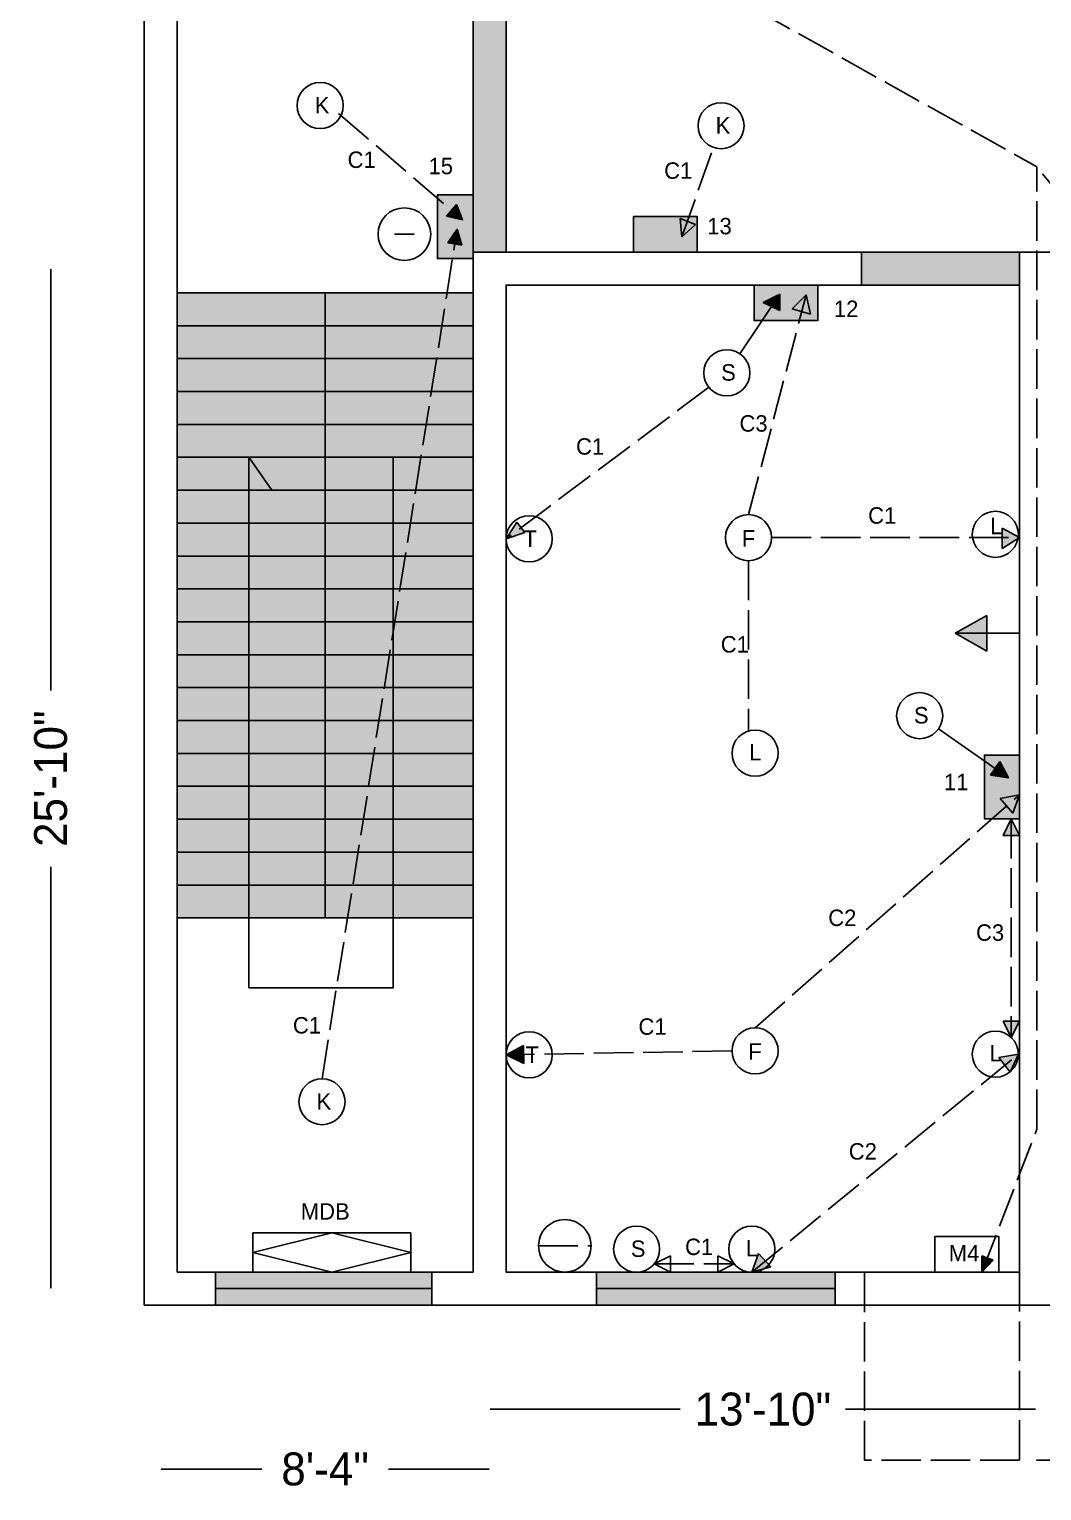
# Model space of a CAD drawing. Header units: feet. Extents: x -107 to 500, y -350 to 504.
# Drawn here: x -98.7 to 208.9, y -350.2 to 94 of the extents above; entities that cross this region are included whole.
import ezdxf

# ---------------------------------------------------------------- set-up
doc = ezdxf.new("R2010")
doc.units = ezdxf.units.FT
doc.header["$MEASUREMENT"] = 0
doc.linetypes.add('ACAD_ISO02W100', pattern=[15, 12, -3])
doc.dimstyles.get("Standard").update_dxf_attribs({"dimtxt": 0.18, "dimasz": 0.18, "dimexe": 0.18, "dimexo": 0.0625, "dimgap": 0.09, "dimtad": 0, "dimtih": 1, "dimtoh": 1, "dimdec": 4, "dimzin": 0, "dimdsep": 46, "dimtxsty": 'Standard', "dimcen": 0.09, "dimadec": 0, "dimazin": 0, "dimtfac": 1, "dimtdec": 4, "dimtofl": 0, "dimtmove": 0, "dimatfit": 3, "dimfxl": 1, "dimtolj": 1, "dimtzin": 0, "dimarcsym": 0})

# ---------------------------------------------------------------- blocks, each defined once
blk = doc.blocks.new('*D32')
at = {"color": 0, "lineweight": -2}
for p, q in [((207.34, -340.95), (220.41, -340.95)), ((276.98, -340.95), (263.92, -340.95))]:
    blk.add_line(p, q, dxfattribs=at)
at = {"color": 0}
for points in [[(207.34, -340.92), (207.34, -340.98), (207.16, -340.95)], [(276.98, -340.92), (276.98, -340.98), (277.16, -340.95)]]:
    blk.add_solid(points, dxfattribs=at)
at = {"layer": 'Defpoints', "color": 0}
for p in [(207.16, -288.8), (277.16, -288.8), (207.16, -340.95)]:
    blk.add_point(p, dxfattribs=at)
at = {"color": 0, "insert": (242.16, -340.95), "char_height": 10, "attachment_point": 5}
blk.add_mtext('\\A1;5\'-10"', dxfattribs=at)
blk = doc.blocks.new('*D33')
at = {"color": 0, "lineweight": -2}
for p, q in [((41.34, -325.48), (99.07, -325.48)), ((206.98, -325.48), (149.25, -325.48))]:
    blk.add_line(p, q, dxfattribs=at)
at = {"color": 0}
for points in [[(41.34, -325.45), (41.34, -325.51), (41.16, -325.48)], [(206.98, -325.45), (206.98, -325.51), (207.16, -325.48)]]:
    blk.add_solid(points, dxfattribs=at)
at = {"layer": 'Defpoints', "color": 0}
for p in [(41.16, -288.8), (207.16, -288.8), (207.16, -325.48)]:
    blk.add_point(p, dxfattribs=at)
at = {"color": 0, "insert": (124.16, -325.48), "char_height": 10, "attachment_point": 5}
blk.add_mtext('\\A1;13\'-10"', dxfattribs=at)
blk = doc.blocks.new('*D34')
at = {"color": 0, "lineweight": -2}
for p, q in [((-58.66, -343.68), (-28.09, -343.68)), ((40.98, -343.68), (10.42, -343.68))]:
    blk.add_line(p, q, dxfattribs=at)
at = {"color": 0}
for points in [[(-58.66, -343.65), (-58.66, -343.71), (-58.84, -343.68)], [(40.98, -343.65), (40.98, -343.71), (41.16, -343.68)]]:
    blk.add_solid(points, dxfattribs=at)
at = {"layer": 'Defpoints', "color": 0}
for p in [(-58.84, -288.8), (41.16, -288.8), (41.16, -343.68)]:
    blk.add_point(p, dxfattribs=at)
at = {"color": 0, "insert": (-8.84, -343.68), "char_height": 10, "attachment_point": 5}
blk.add_mtext('\\A1;8\'-4"', dxfattribs=at)
blk = doc.blocks.new('*D35')
at = {"color": 0, "lineweight": -2}
for p, q in [((-92.18, 21.02), (-92.18, -107.04)), ((-92.18, -288.62), (-92.18, -160.55))]:
    blk.add_line(p, q, dxfattribs=at)
at = {"color": 0}
for points in [[(-92.21, 21.02), (-92.15, 21.02), (-92.18, 21.2)], [(-92.21, -288.62), (-92.15, -288.62), (-92.18, -288.8)]]:
    blk.add_solid(points, dxfattribs=at)
at = {"layer": 'Defpoints', "color": 0}
for p in [(41.16, 21.2), (-92.18, -288.8), (41.16, -288.8)]:
    blk.add_point(p, dxfattribs=at)
at = {"color": 0, "insert": (-92.18, -133.8), "char_height": 10, "attachment_point": 5, "rotation": 90}
blk.add_mtext('\\A1;25\'-10"', dxfattribs=at)

msp = doc.modelspace()

# ---------------------------------------------------------------- hatches: boundary and pattern name
at = {"linetype": 'ACAD_ISO02W100'}
h = msp.add_hatch(color=70, dxfattribs=at)
h.paths.add_polyline_path([(77.32709, 464.20329), (77.32709, 469.20329), (48.28656, 469.20329), (48.28656, 464.20329)])
h.paths.add_polyline_path([(77.32709, 459.20329), (77.32709, 464.20329), (48.28656, 464.20329), (48.28656, 459.20329)])
h.paths.add_polyline_path([(207.43072, 464.20329), (207.43072, 469.20329), (135.47323, 469.20329), (135.47323, 464.20329)])
h.paths.add_polyline_path([(135.47323, 464.20329), (135.47323, 459.20329), (159.53886, 459.20329, -0.00760481), (159.75178, 459.20329), (184.9185, 459.20329, -0.137077422), (188.68588, 459.20329), (207.43072, 459.20329), (207.43072, 464.20329)])
h.paths.add_polyline_path([(372.28764, 464.20329), (372.28764, 469.20329), (318.16192, 469.20329), (318.16192, 464.20329)])
h.paths.add_polyline_path([(318.16192, 464.20329), (318.16192, 459.20329), (368.31981, 459.20329, -0.089970811), (371.17576, 459.20329), (372.28764, 459.20329), (372.28764, 464.20329)])
h.paths.add_polyline_path([(426.16192, -133.25569), (431.16192, -133.25569), (431.16192, -43.79671), (426.16192, -43.79671)])
h.paths.add_polyline_path([(436.16192, -43.79671), (431.16192, -43.79671), (431.16192, -133.25569), (436.16192, -133.25569)])
h.paths.add_polyline_path([(426.16192, 72.20329), (431.16192, 72.20329), (431.16192, 168.20329), (426.16192, 168.20329)])
h.paths.add_polyline_path([(436.16192, 168.20329), (431.16192, 168.20329), (431.16192, 72.20329), (436.16192, 72.20329)])
h.paths.add_polyline_path([(401.85983, -288.79671), (401.85983, -283.79671), (359.8824, -283.79671, -0.000193978), (359.87696, -283.79671), (334.83154, -283.79671), (334.83154, -288.79671)])
h.paths.add_polyline_path([(401.85983, -293.79671), (401.85983, -288.79671), (334.83154, -288.79671), (334.83154, -293.79671)])
h.paths.add_polyline_path([(146.16091, -288.79671), (146.16091, -283.79671), (120.80603, -283.79671, -0.000273873), (120.79836, -283.79671), (73.5772, -283.79671), (73.5772, -288.79671)])
h.paths.add_polyline_path([(73.5772, -288.79671), (73.5772, -293.79671), (146.16091, -293.79671), (146.16091, -288.79671)])
h.paths.add_polyline_path([(23.61951, -288.79671), (23.61951, -283.79671), (-42.17471, -283.79671), (-42.17471, -288.79671)])
h.paths.add_polyline_path([(-42.17471, -288.79671), (-42.17471, -293.79671), (23.61951, -293.79671), (23.61951, -288.79671)])
h = msp.add_hatch(color=104)
h.paths.add_polyline_path([(36.16192, 26.20329), (46.16192, 26.20329), (46.16192, 132.20329), (36.16192, 132.20329)])
h.paths.add_polyline_path([(202.16192, 16.20329), (202.16192, 26.20329), (154.16192, 26.20329), (154.16192, 16.20329)])
h.paths.add_polyline_path([(46.16192, 224.20329), (46.16192, 214.20329), (82.16192, 214.20329), (82.16192, 224.20329)])
h.paths.add_polyline_path([(118.16192, 224.20329), (128.16192, 224.20329), (128.16192, 284.20329), (118.16192, 284.20329)])
h.paths.add_polyline_path([(248.16192, 274.20329), (248.16192, 284.20329), (184.01105, 284.20329), (184.01105, 274.20329)])
h.paths.add_polyline_path([(306.16192, 274.20329), (306.16192, 284.20329), (258.16192, 284.20329), (258.16192, 274.20329)])
h.paths.add_polyline_path([(320.16192, 274.20329), (320.16192, 284.20329), (306.16192, 284.20329), (306.16192, 274.20329)])
h.paths.add_polyline_path([(360.16192, 284.20329), (360.16192, 274.20329), (377.743, 274.20329), (377.743, 284.20329)])
h.paths.add_polyline_path([(378.16193, 284.20329), (388.16193, 284.20329), (388.16193, 332.20329), (388.16192, 332.20329), (388.16192, 380.63037), (378.16193, 380.63037)])
h.paths.add_polyline_path([(330.16192, 168.20329), (320.16192, 168.20329), (320.16192, 72.20329), (330.16192, 72.20329)])
h.paths.add_polyline_path([(330.16192, 72.20329), (330.16192, 62.20329), (360.16192, 62.20329), (360.16192, 72.20329)])
h.paths.add_polyline_path([(290.16192, -43.79671), (290.16192, -33.79671), (212.16192, -33.79671), (212.16192, -43.79671)])
h.paths.add_polyline_path([(282.16192, -139.79671), (272.16192, -139.79671), (272.16192, -169.79671), (272.16192, -182.95038), (282.16192, -182.95038), (282.16192, -169.79671)])
at = {"true_color": 0x000000}
h = msp.add_hatch(color=18, dxfattribs=at)
h.paths.add_polyline_path([(192.25413, -84.1907), (182.5645, -89.61137), (192.25413, -89.61137)])
h.paths.add_polyline_path([(192.25413, -89.61137), (182.5645, -89.61137), (192.25413, -95.03205)])
h.paths.add_polyline_path([(310.29159, 245.39137), (300.60196, 239.97069), (310.29159, 239.97069)])
h.paths.add_polyline_path([(310.29159, 239.97069), (300.60196, 239.97069), (310.29159, 234.55002)])
h.paths.add_polyline_path([(137.85156, 311.10026), (137.85156, 305.67959), (147.54119, 305.67959)])
h.paths.add_polyline_path([(147.54119, 305.67959), (137.85156, 305.67959), (137.85156, 300.25891)])
h.paths.add_polyline_path([(399.42251, -53.4718), (394.00183, -53.4718), (399.42251, -63.16144)])
h.paths.add_polyline_path([(404.84318, -53.4718), (399.42251, -53.4718), (399.42251, -63.16144)])
at = {"linetype": 'ACAD_ISO02W100'}
h = msp.add_hatch(color=253, dxfattribs=at)
h.paths.add_polyline_path([(183.54119, 295.04464), (164.16192, 295.04464), (164.16192, 284.20329), (183.54119, 284.20329)])
h.paths.add_polyline_path([(147.54119, 274.20329), (128.16192, 274.20329), (128.16192, 263.3083), (147.54119, 263.3083)])
h.paths.add_polyline_path([(339.54119, 295.04464), (320.16192, 295.04464), (320.16192, 284.20329), (339.54119, 284.20329)])
h.paths.add_polyline_path([(358.92046, 295.04464), (339.54119, 295.04464), (339.54119, 284.20329), (358.92046, 284.20329)])
h.paths.add_polyline_path([(429.05415, 295.04464), (409.67488, 295.04464), (409.67488, 284.20329), (429.05415, 284.20329)])
h.paths.add_polyline_path([(139.00327, 223.20944), (128.16193, 223.20944), (128.16193, 203.83017), (139.00327, 203.83017)])
h.paths.add_polyline_path([(320.16192, 71.33301), (309.33212, 71.33301), (309.33212, 51.95374), (320.16192, 51.95374)])
h.paths.add_polyline_path([(382.52139, 83.04464), (363.14212, 83.04464), (363.14212, 72.20329), (382.52139, 72.20329)])
h.paths.add_polyline_path([(104.24588, 37.04464), (84.86661, 37.04464), (84.86661, 26.20329), (104.24588, 26.20329)])
h.paths.add_polyline_path([(140.88916, 16.20329), (121.50989, 16.20329), (121.50989, 5.45737), (140.88916, 5.45737)])
h.paths.add_polyline_path([(293.00327, -183.3357), (282.16193, -183.3357), (282.16193, -202.71497), (293.00327, -202.71497)])
h.paths.add_polyline_path([(330.67268, -43.79671), (311.29342, -43.79671), (311.29342, -54.7076), (330.67268, -54.7076)])
for points in [[(36.13938, 43.66774), (25.29803, 43.66774), (25.29803, 24.28847), (36.13938, 24.28847)], [(202.16192, -126.61144), (191.45624, -126.61144), (191.45624, -145.99071), (202.16192, -145.99071)]]:
    msp.add_hatch(color=253).paths.add_polyline_path(points)
at = {"linetype": 'ACAD_ISO02W100', "true_color": 0x000000}
h = msp.add_hatch(color=18, dxfattribs=at)
h.paths.add_polyline_path([(29.55444, 38.92388), (28.04639, 37.17047), (32.91585, 36.03542)])
h.paths.add_polyline_path([(31.06505, 40.68026), (29.55444, 38.92388), (32.91585, 36.03542)])
h = msp.add_hatch(color=18, dxfattribs=at)
h.paths.add_polyline_path([(99.5637, 30.92868), (101.22659, 35.64662), (99.04067, 36.49433)])
h.paths.add_polyline_path([(99.5637, 30.92868), (103.7024, 34.68649), (101.22659, 35.64662)])
h = msp.add_hatch(color=18, dxfattribs=at)
h.paths.add_polyline_path([(31.29094, 33.17618), (28.44293, 29.06657), (30.58258, 28.72343)])
h.paths.add_polyline_path([(31.29094, 33.17618), (30.58258, 28.72343), (32.71104, 28.38209)])
h = msp.add_hatch(color=252)
h.paths.add_polyline_path([(-8.83808, 13.87936), (-53.83808, 13.87936), (-53.83808, 3.87936), (-8.83808, 3.87936)])
h.paths.add_polyline_path([(-8.83808, 3.87936), (-53.83808, 3.87936), (-53.83808, -6.12064), (-8.83808, -6.12064)])
h.paths.add_polyline_path([(-8.83808, -6.12064), (-53.83808, -6.12064), (-53.83808, -16.12064), (-8.83808, -16.12064)])
h.paths.add_polyline_path([(36.16192, -6.12064), (-8.83808, -6.12064), (-8.83808, -16.12064), (36.16192, -16.12064)])
h.paths.add_polyline_path([(36.16192, 3.87936), (-8.83808, 3.87936), (-8.83808, -6.12064), (36.16192, -6.12064)])
h.paths.add_polyline_path([(36.16192, 13.87936), (-8.83808, 13.87936), (-8.83808, 3.87936), (36.16192, 3.87936)])
h.paths.add_polyline_path([(-8.83808, -16.12064), (-53.83808, -16.12064), (-53.83808, -26.12064), (-8.83808, -26.12064)])
h.paths.add_polyline_path([(36.16192, -26.12064), (-8.83808, -26.12064), (-8.83808, -36.12064), (36.16192, -36.12064)])
h.paths.add_polyline_path([(36.16192, -16.12064), (-8.83808, -16.12064), (-8.83808, -26.12064), (36.16192, -26.12064)])
h.paths.add_polyline_path([(-8.83808, -26.12064), (-53.83808, -26.12064), (-53.83808, -36.12064), (-8.83808, -36.12064)])
h.paths.add_polyline_path([(-8.83808, -36.12064), (-31.99478, -36.12064), (-25.01768, -46.12064), (-8.83808, -46.12064)])
h.paths.add_polyline_path([(-31.99478, -36.12064), (-53.83808, -36.12064), (-53.83808, -46.12064), (-38.4732, -46.12064)])
h.paths.add_polyline_path([(-31.99478, -36.12064), (-38.4732, -46.12064), (-31.99478, -46.12064)], flags=16)
h.paths.add_polyline_path([(-31.99478, -36.12064), (-31.99478, -46.12064), (-25.01768, -46.12064)])
h.paths.add_polyline_path([(-8.83808, -46.12064), (-31.99478, -46.12064), (-31.99478, -56.12064), (-8.83808, -56.12064)])
h.paths.add_polyline_path([(-31.99478, -46.12064), (-53.83808, -46.12064), (-53.83808, -56.12064), (-31.99478, -56.12064)])
h.paths.add_polyline_path([(-31.99478, -56.12064), (-53.83808, -56.12064), (-53.83808, -66.12064), (-31.99478, -66.12064)])
h.paths.add_polyline_path([(-8.83808, -56.12064), (-31.99478, -56.12064), (-31.99478, -66.12064), (-8.83808, -66.12064)])
h.paths.add_polyline_path([(11.84976, -36.12064), (-8.83808, -36.12064), (-8.83808, -46.12064), (11.84976, -46.12064)])
h.paths.add_polyline_path([(36.16192, -36.12064), (11.84976, -36.12064), (11.84976, -46.12064), (36.16192, -46.12064)])
h.paths.add_polyline_path([(11.84976, -46.12064), (-8.83808, -46.12064), (-8.83808, -56.12064), (11.84976, -56.12064)])
h.paths.add_polyline_path([(36.16192, -46.12064), (11.84976, -46.12064), (11.84976, -56.12064), (36.16192, -56.12064)])
h.paths.add_polyline_path([(11.84976, -56.12064), (-8.83808, -56.12064), (-8.83808, -66.12064), (11.84976, -66.12064)])
h.paths.add_polyline_path([(36.16192, -56.12064), (11.84976, -56.12064), (11.84976, -66.12064), (36.16192, -66.12064)])
h.paths.add_polyline_path([(11.84976, -66.12064), (-8.83808, -66.12064), (-8.83808, -76.12064), (11.84976, -76.12064)])
h.paths.add_polyline_path([(36.16192, -66.12064), (11.84976, -66.12064), (11.84976, -76.12064), (36.16192, -76.12064)])
h.paths.add_polyline_path([(-8.83808, -66.12064), (-31.99478, -66.12064), (-31.99478, -76.12064), (-8.83808, -76.12064)])
h.paths.add_polyline_path([(-31.99478, -66.12064), (-53.83808, -66.12064), (-53.83808, -76.12064), (-31.99478, -76.12064)])
h.paths.add_polyline_path([(-31.99478, -76.12064), (-53.83808, -76.12064), (-53.83808, -86.12064), (-31.99478, -86.12064)])
h.paths.add_polyline_path([(-8.83808, -86.12064), (-31.99478, -86.12064), (-31.99478, -96.12064), (-8.83808, -96.12064)])
h.paths.add_polyline_path([(11.84976, -76.12064), (-8.83808, -76.12064), (-8.83808, -81.12064), (-8.83808, -86.12064), (11.84976, -86.12064)])
h.paths.add_polyline_path([(-8.83808, -81.12064), (-8.83808, -76.12064), (-31.99478, -76.12064), (-31.99478, -86.12064), (-8.83808, -86.12064)])
h.paths.add_polyline_path([(36.16192, -76.12064), (11.84976, -76.12064), (11.84976, -86.12064), (36.16192, -86.12064)])
h.paths.add_polyline_path([(36.16192, -86.12064), (11.84976, -86.12064), (11.84976, -96.12064), (36.16192, -96.12064)])
h.paths.add_polyline_path([(11.84976, -86.12064), (-8.83808, -86.12064), (-8.83808, -96.12064), (11.84976, -96.12064)])
h.paths.add_polyline_path([(-31.99478, -86.12064), (-53.83808, -86.12064), (-53.83808, -96.12064), (-31.99478, -96.12064)])
h.paths.add_polyline_path([(-31.99478, -96.12064), (-53.83808, -96.12064), (-53.83808, -106.12064), (-31.99478, -106.12064)])
h.paths.add_polyline_path([(-8.83808, -96.12064), (-31.99478, -96.12064), (-31.99478, -106.12064), (-8.83808, -106.12064)])
h.paths.add_polyline_path([(11.84976, -96.12064), (-8.83808, -96.12064), (-8.83808, -106.12064), (11.84976, -106.12064)])
h.paths.add_polyline_path([(36.16192, -96.12064), (11.84976, -96.12064), (11.84976, -106.12064), (36.16192, -106.12064)])
h.paths.add_polyline_path([(-31.99478, -106.12064), (-53.83808, -106.12064), (-53.83808, -116.12064), (-31.99478, -116.12064)])
h.paths.add_polyline_path([(-8.83808, -106.12064), (-31.99478, -106.12064), (-31.99478, -116.12064), (-8.83808, -116.12064)])
h.paths.add_polyline_path([(11.84976, -106.12064), (-8.83808, -106.12064), (-8.83808, -116.12064), (11.84976, -116.12064)])
h.paths.add_polyline_path([(36.16192, -106.12064), (11.84976, -106.12064), (11.84976, -116.12064), (36.16192, -116.12064)])
h.paths.add_polyline_path([(36.16192, -116.12064), (11.84976, -116.12064), (11.84976, -126.12064), (36.16192, -126.12064)])
h.paths.add_polyline_path([(11.84976, -116.12064), (-8.83808, -116.12064), (-8.83808, -126.12064), (11.84976, -126.12064)])
h.paths.add_polyline_path([(-8.83808, -116.12064), (-31.99478, -116.12064), (-31.99478, -126.12064), (-8.83808, -126.12064)])
h.paths.add_polyline_path([(-31.99478, -116.12064), (-53.83808, -116.12064), (-53.83808, -126.12064), (-31.99478, -126.12064)])
h.paths.add_polyline_path([(-31.99478, -126.12064), (-53.83808, -126.12064), (-53.83808, -136.12064), (-31.99478, -136.12064)])
h.paths.add_polyline_path([(-8.83808, -126.12064), (-31.99478, -126.12064), (-31.99478, -136.12064), (-8.83808, -136.12064)])
h.paths.add_polyline_path([(11.84976, -126.12064), (-8.83808, -126.12064), (-8.83808, -136.12064), (11.84976, -136.12064)])
h.paths.add_polyline_path([(36.16192, -126.12064), (11.84976, -126.12064), (11.84976, -136.12064), (36.16192, -136.12064)])
h.paths.add_polyline_path([(36.16192, -136.12064), (11.84976, -136.12064), (11.84976, -146.12064), (36.16192, -146.12064)])
h.paths.add_polyline_path([(11.84976, -136.12064), (-8.83808, -136.12064), (-8.83808, -146.12064), (11.84976, -146.12064)])
h.paths.add_polyline_path([(-8.83808, -136.12064), (-31.99478, -136.12064), (-31.99478, -146.12064), (-8.83808, -146.12064)])
h.paths.add_polyline_path([(-31.99478, -136.12064), (-53.83808, -136.12064), (-53.83808, -146.12064), (-31.99478, -146.12064)])
h.paths.add_polyline_path([(-31.99478, -146.12064), (-53.83808, -146.12064), (-53.83808, -156.12064), (-31.99478, -156.12064)])
h.paths.add_polyline_path([(-8.83808, -146.12064), (-31.99478, -146.12064), (-31.99478, -156.12064), (-8.83808, -156.12064)])
h.paths.add_polyline_path([(11.84976, -146.12064), (-8.83808, -146.12064), (-8.83808, -156.12064), (11.84976, -156.12064)])
h.paths.add_polyline_path([(36.16192, -146.12064), (11.84976, -146.12064), (11.84976, -156.12064), (36.16192, -156.12064)])
h.paths.add_polyline_path([(36.16192, -156.12064), (11.84976, -156.12064), (11.84976, -166.12064), (36.16192, -166.12064)])
h.paths.add_polyline_path([(11.84976, -156.12064), (-8.83808, -156.12064), (-8.83808, -166.12064), (11.84976, -166.12064)])
h.paths.add_polyline_path([(11.84976, -166.12064), (-8.83808, -166.12064), (-8.83808, -176.12064), (11.84976, -176.12064)])
h.paths.add_polyline_path([(36.16192, -166.12064), (11.84976, -166.12064), (11.84976, -176.12064), (36.16192, -176.12064)])
h.paths.add_polyline_path([(-8.83808, -166.12064), (-31.99478, -166.12064), (-31.99478, -176.12064), (-8.83808, -176.12064)])
h.paths.add_polyline_path([(-8.83808, -156.12064), (-31.99478, -156.12064), (-31.99478, -166.12064), (-8.83808, -166.12064)])
h.paths.add_polyline_path([(-31.99478, -156.12064), (-53.83808, -156.12064), (-53.83808, -166.12064), (-31.99478, -166.12064)])
h.paths.add_polyline_path([(-31.99478, -166.12064), (-53.83808, -166.12064), (-53.83808, -176.12064), (-31.99478, -176.12064)])
h = msp.add_hatch(color=18, dxfattribs=at)
h.paths.add_polyline_path([(129.30219, 13.4615), (124.30219, 10.9615), (126.7859, 9.71964)])
h.paths.add_polyline_path([(129.30219, 13.4615), (126.7859, 9.71964), (129.30219, 8.4615)])
h = msp.add_hatch(color=18, dxfattribs=at)
h.paths.add_polyline_path([(137.29257, 13.25747), (133.08355, 8.98146), (135.96083, 8.17153)])
h.paths.add_polyline_path([(137.29257, 13.25747), (135.96083, 8.17153), (138.65296, 7.41372)])
h = msp.add_hatch(color=18, dxfattribs=at)
h.paths.add_polyline_path([(-31.99478, -36.12064), (-38.4732, -46.12064), (-31.99478, -46.12064)])
h.paths.add_polyline_path([(-31.99478, -36.12064), (-31.99478, -46.12064), (-25.01768, -46.12064)])
h = msp.add_hatch(color=18, dxfattribs=at)
h.paths.add_polyline_path([(50.69653, -57.49972), (49.43101, -55.85878), (46.16192, -60.88999), (46.16192, -60.88999)])
h.paths.add_polyline_path([(51.85865, -59.00657), (50.69653, -57.49972), (46.16192, -60.88999), (46.16192, -60.88999)])
h = msp.add_hatch(color=18, dxfattribs=at)
h.paths.add_polyline_path([(196.89586, -57.66299), (196.89586, -60.5385), (201.73039, -60.5385, 0.007929817), (201.75862, -60.31828)])
h.paths.add_polyline_path([(201.67912, -60.84537, 0.011112853), (201.73039, -60.5385), (196.89586, -60.5385), (196.89586, -63.87585), (197.09818, -63.75697)])
h.paths.add_polyline_path([(202.16192, -60.5385), (201.73039, -60.5385, -0.011112853), (201.67912, -60.84537)])
h.paths.add_polyline_path([(201.75862, -60.31828, -0.007929817), (201.73039, -60.5385), (202.16192, -60.5385)])
msp.add_hatch(color=18, dxfattribs=at).paths.add_polyline_path([(198.82735, -133.5385), (193.30219, -132.68847), (196.19228, -128.60835)])
h = msp.add_hatch(color=18, dxfattribs=at)
h.paths.add_polyline_path([(202.16192, -138.66768), (196.27487, -139.82638), (198.23958, -142.12687)])
h.paths.add_polyline_path([(202.16192, -138.66768), (198.23958, -142.12687), (200.09629, -144.3009)])
h = msp.add_hatch(color=18, dxfattribs=at)
h.paths.add_polyline_path([(199.64439, -146.03095), (197.14439, -151.03095), (199.64485, -151.03095)])
h.paths.add_polyline_path([(199.64439, -146.03095), (199.64485, -151.03095), (202.14439, -151.03095)])
h.paths.add_polyline_path([(199.65007, -207.48963), (197.15053, -207.48963), (199.65028, -212.48914, -0.000012181), (199.65053, -212.48938)])
h.paths.add_polyline_path([(202.15053, -207.48963), (199.65007, -207.48963), (199.65053, -212.48938, -0.00000428), (199.65061, -212.48946)])
h = msp.add_hatch(color=18, dxfattribs=at)
h.paths.add_polyline_path([(51.45023, -214.89138), (46.16192, -217.72578), (51.50853, -217.6333)])
h.paths.add_polyline_path([(51.50853, -217.6333), (46.16192, -217.72578), (46.16192, -217.72578), (51.56592, -220.33284)])
h = msp.add_hatch(color=18, dxfattribs=at)
h.paths.add_polyline_path([(201.80219, -217.5385), (195.88069, -218.50586), (197.69787, -220.896)])
h.paths.add_polyline_path([(201.80219, -217.5385), (197.69787, -220.896), (199.25293, -222.94136, 0.004117188), (199.3413, -222.86734)])
h.paths.add_polyline_path([(199.3413, -222.86734, -0.004117188), (199.25293, -222.94136), (199.28664, -222.9857)])
h = msp.add_hatch(color=18, dxfattribs=at)
h.paths.add_polyline_path([(124.94588, -280.41014), (122.84044, -278.15491), (120.79836, -283.79671), (120.81015, -283.79334)])
h.paths.add_polyline_path([(125.97518, -281.51267), (124.94588, -280.41014), (120.81015, -283.79334), (124.5073, -282.73575, 0.068558591)])
h.paths.add_polyline_path([(126.56698, -282.14657), (125.97518, -281.51267, -0.068558591), (124.5073, -282.73575)])
at = {"linetype": 'ACAD_ISO02W100'}
h = msp.add_hatch(color=3, dxfattribs=at)
h.paths.add_polyline_path([(192.38364, -279.44731), (190.71213, -278.79671), (190.71213, -283.79671)])
h.paths.add_polyline_path([(194.09231, -280.11237), (192.38364, -279.44731), (190.71213, -283.79671), (190.71213, -283.79671)])

# ---------------------------------------------------------------- linework, layer by layer
for p, q in [((-63.83808, 224.20329), (-63.83808, -293.79671)), ((-63.83808, 224.20329), (-63.83808, -293.79671)), ((-53.83808, 214.20329), (-53.83808, -283.79671)), ((-53.83808, 214.20329), (-53.83808, -283.79671)), ((99.5637, 30.92868), (99.04067, 36.49433)), ((99.04067, 36.49433), (103.7024, 34.68649)), ((12.23522, 31.70658), (18.23522, 31.70658)), ((99.5637, 30.92868), (103.7024, 34.68649)), ((154.16192, 16.20329), (154.16192, 26.20329)), ((202.16192, 16.20329), (202.16192, 26.20329)), ((36.16192, 13.87936), (-53.83808, 13.87936)), ((-8.83808, 13.87936), (-8.83808, -81.12064)), ((129.30219, 13.4615), (117.1276, -4.6428)), ((124.30219, 10.9615), (129.30219, 13.4615)), ((129.30219, 13.4615), (129.30219, 8.4615)), ((124.30219, 10.9615), (129.30219, 8.4615)), ((36.16192, 3.87936), (-53.83808, 3.87936)), ((36.16192, -6.12064), (-53.83808, -6.12064)), ((36.16192, -16.12064), (-53.83808, -16.12064)), ((36.16192, -26.12064), (-53.83808, -26.12064)), ((36.16192, -36.12064), (-53.83808, -36.12064)), ((-31.99478, -36.12064), (-25.01768, -46.12064)), ((-31.99478, -36.12064), (-31.99478, -197.38352)), ((11.84976, -36.12064), (11.84976, -197.38352)), ((36.16192, -46.12064), (-53.83808, -46.12064)), ((36.16192, -56.12064), (-53.83808, -56.12064)), ((36.16192, -66.12064), (-53.83808, -66.12064)), ((36.16192, -76.12064), (-53.83808, -76.12064)), ((-8.83808, -81.12064), (-8.83808, -176.12064)), ((192.25413, -84.1907), (182.5645, -89.61137)), ((192.25413, -95.03205), (192.25413, -84.1907)), ((36.16192, -86.12064), (-53.83808, -86.12064)), ((202.16192, -89.61137), (182.5645, -89.61137)), ((192.25413, -95.03205), (182.5645, -89.61137)), ((36.16192, -96.12064), (-53.83808, -96.12064)), ((36.16192, -106.12064), (-53.83808, -106.12064)), ((36.16192, -116.12064), (-53.83808, -116.12064)), ((198.82735, -133.5385), (177.54237, -118.66113)), ((36.16192, -126.12064), (-53.83808, -126.12064)), ((193.30219, -132.68847), (196.19228, -128.60835)), ((198.82735, -133.5385), (196.19228, -128.60835)), ((198.82735, -133.5385), (193.30219, -132.68847)), ((36.16192, -136.12064), (-53.83808, -136.12064)), ((36.16192, -146.12064), (-53.83808, -146.12064)), ((197.14439, -151.03095), (199.64439, -146.03095)), ((199.64439, -146.03095), (202.14439, -151.03095)), ((202.14439, -151.03095), (197.14439, -151.03095)), ((36.16192, -156.12064), (-53.83808, -156.12064)), ((36.16192, -166.12064), (-53.83808, -166.12064)), ((36.16192, -176.12064), (-53.83808, -176.12064)), ((11.84976, -197.38352), (-31.99478, -197.38352)), ((199.65053, -212.48963), (197.15053, -207.48963)), ((197.15053, -207.48963), (202.15053, -207.48963)), ((202.15053, -207.48963), (199.65053, -212.48963)), ((-6.76839, -271.79671), (-30.76839, -271.79671)), ((-30.76839, -271.79671), (-30.76839, -277.79671)), ((-30.76839, -277.79671), (-6.76839, -271.79671)), ((17.23161, -271.79671), (-6.76839, -271.79671)), ((-6.76839, -271.79671), (17.23161, -277.79671)), ((17.23161, -277.79671), (17.23161, -271.79671)), ((-30.76839, -277.79671), (-30.76839, -283.79671)), ((-6.76839, -283.79671), (-30.76839, -277.79671)), ((17.23161, -277.79671), (-6.76839, -283.79671)), ((17.23161, -283.79671), (17.23161, -277.79671)), ((91.09931, -281.29671), (96.09931, -278.79671)), ((96.09931, -278.79671), (96.09931, -283.79671)), ((110.44779, -278.79671), (115.44779, -281.29671)), ((110.44779, -283.79671), (110.44779, -278.79671)), ((-53.83808, -283.79671), (36.16192, -283.79671)), ((46.16192, -283.79671), (202.16192, -283.79671)), ((96.09931, -283.79671), (91.09931, -281.29671)), ((115.44779, -281.29671), (110.44779, -283.79671)), ((202.16192, -283.79671), (192.16192, -283.79671)), ((-63.83808, -293.79671), (436.16192, -293.79671))]:
    msp.add_line(p, q)
at = {"color": 3, "linetype": 'ACAD_ISO02W100'}
for p, q in [((69.56472, 129.25878), (207.43002, 52.15873)), ((207.43002, -240.29548), (207.43002, 52.15873)), ((426.16192, -214.3005), (207.43002, 52.15873)), ((190.71213, -283.79671), (207.43002, -240.29548))]:
    msp.add_line(p, q, dxfattribs=at)
at = {"linetype": 'ACAD_ISO02W100'}
for p, q in [((-4.7529, 68.40423), (32.91585, 36.03542)), ((99.5637, 30.92868), (109.129, 58.06727)), ((28.04639, 37.17047), (31.06505, 40.68026)), ((32.91585, 36.03542), (31.06505, 40.68026)), ((32.91585, 36.03542), (28.04639, 37.17047)), ((-9.78124, -225.00322), (31.29094, 33.17618)), ((31.29094, 33.17618), (28.44293, 29.06657)), ((31.29094, 33.17618), (32.71104, 28.38209)), ((28.44293, 29.06657), (32.71104, 28.38209)), ((119.80219, -53.5385), (137.29257, 13.25747)), ((137.29257, 13.25747), (133.08355, 8.98146)), ((138.65296, 7.41372), (133.08355, 8.98146)), ((137.29257, 13.25747), (138.65296, 7.41372)), ((107.76317, -14.83421), (46.16192, -60.88999)), ((46.16192, -60.88999), (49.43101, -55.85878)), ((51.85865, -59.00657), (49.43101, -55.85878)), ((202.16192, -60.5385), (196.89586, -57.66299)), ((196.89586, -57.66299), (196.89586, -63.87585)), ((46.16192, -60.88999), (51.85865, -59.00657)), ((126.80219, -60.5385), (202.16192, -60.5385)), ((202.16192, -60.5385), (197.09818, -63.75697)), ((196.89586, -63.87585), (197.09818, -63.75697)), ((119.80219, -67.5385), (119.80219, -119.3303)), ((121.80219, -209.5385), (202.16192, -138.66768)), ((202.16192, -138.66768), (196.27487, -139.82638)), ((196.27487, -139.82638), (200.09629, -144.3009)), ((202.16192, -138.66768), (200.09629, -144.3009)), ((199.64439, -146.03095), (199.65053, -212.48963)), ((46.16192, -217.72578), (51.45023, -214.89138)), ((114.80219, -216.5385), (46.16192, -217.72578)), ((51.56592, -220.33284), (51.45023, -214.89138)), ((120.80603, -283.79671), (201.80219, -217.5385)), ((201.80219, -217.5385), (195.88069, -218.50586)), ((201.80219, -217.5385), (199.28664, -222.9857)), ((46.16192, -217.72578), (51.56592, -220.33284)), ((199.28664, -222.9857), (195.88069, -218.50586)), ((55.98749, -275.79671), (71.98749, -275.79671)), ((120.79836, -283.79671), (122.84044, -278.15491)), ((126.56698, -282.14657), (122.84044, -278.15491)), ((190.71213, -283.79671), (190.71213, -278.79671)), ((194.09231, -280.11237), (190.71213, -278.79671)), ((91.19038, -281.25117), (115.43488, -281.29026)), ((120.79836, -283.79671), (126.56698, -282.14657)), ((155.00097, -340.95104), (155.00097, -283.79671)), ((190.71213, -283.79671), (194.09231, -280.11237)), ((202.16192, -283.79671), (202.16192, -340.95104)), ((202.16192, -340.95104), (155.00097, -340.95104))]:
    msp.add_line(p, q, dxfattribs=at)
at = {"color": 0}
for p, q in [((-42.17471, -288.79671), (23.61951, -288.79671)), ((73.5772, -288.79671), (146.16091, -288.79671))]:
    msp.add_line(p, q, dxfattribs=at)
for points in [[(46.16192, 132.20329), (36.16192, 132.20329), (36.16192, 26.20329), (46.16192, 26.20329)], [(36.13938, 43.66774), (36.13938, 24.28847), (25.29803, 24.28847), (25.29803, 43.66774)], [(84.86661, 37.04464), (104.24588, 37.04464), (104.24588, 26.20329), (84.86661, 26.20329)], [(202.16192, 26.20329), (154.16192, 26.20329), (154.16192, 16.20329), (202.16192, 16.20329)], [(202.16192, -126.61144), (202.16192, -145.99071), (191.45624, -145.99071), (191.45624, -126.61144)], [(195.82581, -283.79671), (176.44655, -283.79671), (176.44655, -272.95536), (195.82581, -272.95536)], [(-42.17471, -283.79671), (23.61951, -283.79671), (23.61951, -293.79671), (-42.17471, -293.79671)], [(73.5772, -283.79671), (146.16091, -283.79671), (146.16091, -293.79671), (73.5772, -293.79671)]]:
    msp.add_lwpolyline(points, close=True)
at = {"flags": 128}
msp.add_lwpolyline([(36.16192, -283.79671), (36.16192, 26.20329), (154.16192, 26.20329)], dxfattribs=at)
for points in [[(202.16192, 26.20329), (212.16192, 26.20329), (212.16192, -129.79671)], [(202.16192, 16.20329), (202.16192, -283.79671), (46.16192, -283.79671), (46.16192, 16.20329), (154.16192, 16.20329)], [(202.16192, -283.79671), (202.16192, -129.79671)], [(202.16192, -293.79671), (26.16192, -293.79671)], [(212.16192, -293.79671), (212.16192, -293.79671), (36.16192, -293.79671)], [(282.16192, -293.79671), (282.16192, -293.79671), (202.16192, -293.79671)], [(282.16192, -293.79671), (282.16192, -293.79671), (202.16192, -293.79671)]]:
    msp.add_lwpolyline(points)
msp.add_lwpolyline([(121.50989, 16.20329), (140.88916, 16.20329), (140.88916, 5.45737), (121.50989, 5.45737)], close=True, dxfattribs=at)
for centre, radius in [((-10.34715, 70.79852), 7), ((111.45592, 64.66919), 7), ((15.23522, 31.70658), 8), ((113.2214, -10.45155), 7), ((194.80219, -59.5385), 7), ((53.16192, -60.88999), 7), ((119.80219, -60.5385), 7), ((171.80495, -114.65089), 7), ((121.80219, -126.0385), 7), ((53.16192, -217.72578), 7), ((121.80219, -216.5385), 7), ((194.80219, -217.5385), 7), ((-9.78124, -232.00322), 7), ((63.98749, -275.79671), 8), ((85.79059, -276.79671), 7), ((120.80219, -276.79671), 7)]:
    msp.add_circle(centre, radius)

# ---------------------------------------------------------------- texts
at = {"char_height": 5, "attachment_point": 1}
for s, insert, width in [('K', (-11.9859, 73.40423), 7.2329995), ('K', (109.81717, 67.27491), 7.2329995), ('15', (22.58037, 54.91198), 15.7990023), ('13', (107.26916, 36.65982), 15.7990023), ('12', (145.7502, 11.51674), 15.7990023), ('S', (111.48419, -7.82591), 7.2329995), ('L', (193.19934, -54.51579), 5.1168729), ('T', (51.42238, -58.34286), 7.2329995), ('F', (117.73281, -58.2353), 7.2329995), ('S', (170.06774, -112.02526), 7.2329995), ('L', (120.00809, -123.24475), 7.2329995), ('11', (179.17309, -132.31638), 15.7990023), ('T', (51.99868, -215.17865), 7.2329995), ('F', (119.73281, -214.2353), 7.2329995), ('L', (193.00809, -214.74475), 7.2329995), ('K', (-11.42, -229.39751), 7.2329995), ('MDB', (-16.22662, -262.83481), 15.7990023), ('S', (84.05339, -274.17108), 7.2329995), ('L', (119.00809, -274.00296), 7.2329995), ('{\\C3;M4}', (180.63905, -275.53325), 15.7990023)]:
    msp.add_mtext(s, dxfattribs=dict(at, insert=insert, width=width))
at = {"linetype": 'ACAD_ISO02W100', "char_height": 5, "width": 10.1284113, "attachment_point": 1}
for s, insert in [('C1', (-2.00896, 56.82961)), ('C1', (94.17144, 53.52733)), ('C3', (117.06489, -23.32136)), ('C1', (67.39576, -30.31438)), ('C1', (156.14726, -51.29226)), ('C1', (111.3753, -90.47737)), ('C2', (144.02476, -173.58685)), ('C3', (188.92996, -178.07998)), ('C1', (-18.62674, -206.26178)), ('C1', (86.36945, -206.65759)), ('C2', (150.26653, -244.58659)), ('C1', (100.51469, -273.60228))]:
    msp.add_mtext(s, dxfattribs=dict(at, insert=insert))

# ---------------------------------------------------------------- dimensions: what is measured, and where the dimension line sits
dim = msp.add_linear_dim(base=(-92.17642, -288.79671), p1=(41.16192, 21.20329), p2=(41.16192, -288.79671), angle=270, dimstyle='Standard', override={"dimtxt": 10, "dimlunit": 4, "dimse1": 1, "dimse2": 1})
dim.commit()
dim.dimension.update_dxf_attribs({"geometry": '*D35', "text_midpoint": (-92.17642, -133.79671), "dimtype": 161, "text_rotation": 90})
for p1, p2, distance, picture, middle in [((-58.83808, -288.79671), (41.16192, -288.79671), -54.88728, '*D34', (-8.83808, -343.68399)), ((41.16192, -288.79671), (207.16192, -288.79671), -36.67843, '*D33', (124.16192, -325.47514)), ((277.16192, -288.79671), (207.16192, -288.79671), 52.15433, '*D32', (242.16192, -340.95104))]:
    dim = msp.add_aligned_dim(p1=p1, p2=p2, distance=distance, dimstyle='Standard', override={"dimtxt": 10, "dimlunit": 4, "dimse1": 1, "dimse2": 1})
    dim.commit()
    dim.dimension.update_dxf_attribs({"geometry": picture, "text_midpoint": middle})

doc.saveas('drawing.dxf')
